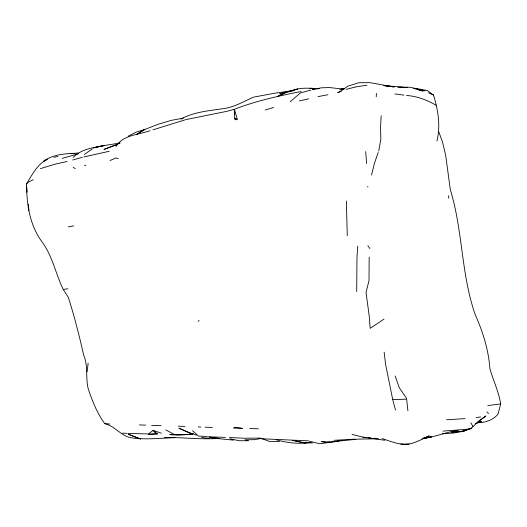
<?xml version="1.0" encoding="UTF-8"?>
<svg xmlns="http://www.w3.org/2000/svg" width="527" height="527" viewBox="0 0 527 527"><rect width="100%" height="100%" fill="white"/><g stroke="black" fill="none" stroke-linecap="round" stroke-linejoin="round"><path stroke-width="0.79" d="M356.7 291.543L356.963 257.558L357.741 246.175M109.708 424.024L104.748 423.629C97.1 413.254 92.33 401.001 88.246 388.854C85.341 377.701 88.444 365.725 83.602 354.987C79.959 338.439 75.756 321.984 70.928 305.726L68.378 297.472L63.51 289.87M369.177 257.09L369.019 280.555L366.041 292.366L369.243 316.259L370.165 328.347L383.985 319.158M26.627 186.789C26.831 205.919 30.289 226.057 42.002 241.814C52.562 256.129 55.631 273.796 63.247 289.494M376.238 96.731L376.416 93.417M381.179 115.808L380.52 127.521L380.843 139.154L378.735 151.032M87.166 371.746L88.128 363.228M436.949 140.946C440.75 125.913 438.082 109.603 433.464 95.005L427.219 90.512L409.077 87.212L397.826 87.205M371.555 175.05L374.486 163.106L378.182 152.494M438.925 132.099L442.66 142.593L445.658 155.234L450.335 189.72C462.93 230.628 461.046 274.521 475.341 314.975C483.002 332.03 488.562 350.086 489.919 368.781C493.285 380.566 498.792 391.713 500.65 403.932L498.101 414.031C493.279 419.986 485.176 422.806 477.6 422.68M26.752 187.5L26.864 192.157L26.403 183.943C32.081 174.938 37.476 163.851 47.582 159.167M26.403 183.943L29.057 181.729L33.339 179.667M115.973 146.466C123.252 134.721 138.423 134.912 150.083 130.67M198.165 321.417L199.074 320.449M290.206 101.751L300.416 92.917L310.864 90.13M471.27 427.983L463.991 431.205L451.145 432.153L462.074 431.382L470.914 428.596L476.401 423.306L485.848 415.968L478.74 421.047M73.148 157.421C81.329 148.904 93.378 147.725 104.313 145.571L101.171 146.242M84.399 154.424L92.232 148.996M128.199 136.183L136.513 131.967L144.892 129.438L157.843 124.385L171.17 120.373L183.436 118.147M477.014 422.496L479.814 421.172L477.567 422.16M46.35 159.991L43.53 161.315C52.502 154.615 64.083 153.713 74.913 153.357L70.71 153.601L78.246 152.995M110.011 160.518L116.131 157.929L118.265 158.765M341.344 91.151L337.721 92.647L340.001 91.672L347.78 86.244L358.768 82.732L369.954 82.647L394.084 86.968L383.992 85.578L407.285 87.561L400.191 87.291M119.352 143.397L103.964 149.431L116.276 144.984M422.753 438.372L429.321 435.895C421.343 439.222 413.576 444.439 404.624 444.353C396.798 444.07 389.473 440.901 382.095 438.596M468.207 429.116L462.074 431.382L463.991 431.205L453.194 433.049L442.43 433.774M40.355 168.653L55.269 164.114L67.113 161.493M475.433 423.708L481.533 421.646L479.142 422.035M290.482 91.402C299.527 86.803 309.54 88.483 319.21 88.543M292.037 90.861L297.498 89.063L279.692 93.799L289.698 91.658M185.945 119.603L226.689 111.368L234.251 109.326L234.706 118.68L235.345 119.781L237.229 119.168L234.429 109.267C255.905 100.914 278.546 96.006 301.075 91.494M338.696 440.743L335.956 441.619L326.72 442.337L321.213 441.593L329.803 442.37L339.092 440.882M273.704 107.475L265.206 109.978M185.267 119.794L152.968 129.833M72.667 160.004L82.324 157.336M182.573 118.529L181.011 118.99C193.817 112.007 208.679 110.782 222.868 108.694C234.001 107.403 243.527 101.54 253.573 97.139L273.111 93.477L292.933 90.552M78.273 153.798L62.166 158.39M346.226 89.359L355.672 86.948M83.892 156.934L109.234 151.282M299.422 100.888L308.73 98.819M344.559 88.648L339.908 89.669L342.873 89.05L329.527 87.568L321.398 87.811L312.491 89.557L314.092 89.478M422.153 438.853L431.653 436.784L422.891 438.457C434.973 437.133 446.125 432.068 458.082 430.263M53.952 157.336L57.904 156.479M99.603 146.578L93.332 147.916L100.137 146.17L120.248 142.982M500.65 403.932L487.798 405.559M470.914 428.596L467.66 429.222L442.95 431.106M318.025 96.612L327.932 94.735M292.037 90.973L293.592 90.677M68.187 226.867L73.806 225.872M261.287 438.477L254.357 439.67L244.989 439.788L248.533 440.737L239.278 440.743L230.049 438.833M340.653 440.618L342.221 440.355M63.28 289.455L67.871 288.75M355.969 86.889L366.825 85.236M329.856 441.896L326.72 442.337L329.803 442.37L319.593 443.721L309.336 441.178M332.208 441.567L333.775 441.343M476.039 417.509L480.69 416.982M337.089 441.244L358.044 439.136L378.524 438.754M311.088 442.469C299.382 444.103 287.485 443.135 276.174 439.729M174.944 437.687C160.847 438.135 146.559 439.795 132.521 437.99C121.421 436.771 115.406 426.231 104.985 423.741M211.801 438.569L216.353 438.2M157.586 433.813L148.785 434.268L157.586 433.813L153.028 430.368L148.528 433.938L128.028 433.438M334.006 440.322L355.158 439.116M465.031 418.609L446.573 419.775M306.635 442.423L302.524 442.608L292.498 440.341L305.739 442.99L302.524 442.608L312.57 443.003M384.163 352.161L385.553 364.197L392.72 399.624L406.64 399.15L407.905 410.81M209.529 438.754C194.568 438.958 179.661 437.351 164.707 437.456L168.66 437.482M216.893 438.168L219.199 438.583L210.306 438.754L201.439 437.331M218.698 438.345C211.979 437.95 205.451 435.822 198.574 436.185L192.52 430.717M175.451 434.617L169.773 434.623L178.198 435.216L186.65 434.591L180.32 434.617M400.731 444.063L409.038 444.083M279.587 441.606L269.956 441.58L260.305 438.075L244.073 438.227L229.344 437.535M182.889 434.551L174.371 434.479L165.821 429.894M161.124 425.678L151.624 425.394M249.666 428.537L258.395 428.787M205.141 427.206L212.44 427.423M139.424 424.933L145.696 425.137M318.789 88.734L309.942 88.286L314.698 88.826M198.218 426.956L200.853 427.054M292.413 440.137L308.526 440.849M178.363 426.178L184.898 426.435M400.145 87.298L402.47 87.39M225.49 437.417L209.193 436.791L215.352 437.891M292.011 440.124L261.254 438.734M196.373 435.098L187.645 432.173L178.949 428.161L191.433 433.563L192.915 433.635M122.462 433.128L127.033 433.378M219.199 438.583L215.543 438.372L233.665 440.131M310.877 88.325L317.972 88.819M343.821 89.168L341.549 89.004L343.683 89.247M191.433 433.563L193.001 433.701M352.069 434.406L362.951 437.166L366.97 437.535M368.577 437.687L370.995 437.904M374.21 438.2L375.817 438.345M362.951 437.166L384.875 440.269M394.888 93.925L403.972 95.156M383.992 85.578L388.03 86.145M406.548 95.466C417.338 96.224 427.509 100.15 436.738 105.644M234.706 118.68L237.229 119.168M425.045 90.815L413.82 88.543L416.106 88.707L423.128 91.072L417.687 89.669M161.387 433.187L153.028 430.368L156.479 433.899M428.543 92.851L433.464 95.005M84.524 165.162L85.855 165.781M73.253 167.355L75.275 168.66M486.843 411.883L488.582 413.478M367.846 245.773L369.895 248.533M406.64 398.425L399.268 387.688L395.158 375.988M470.894 422.779L472.91 426.541M392.72 399.624L395.507 410.072M234.251 109.326L234.752 114.148M235.174 118.173L235.345 119.781M367.787 186.314L367.853 187.085M365.712 151.545L366.588 163.495M28.498 204.186L28.86 210.576M448.622 195.688L448.734 198.284M346.358 201.011L347.267 235.714M140.854 131.704L136.783 134.339L144.892 129.438L140.854 131.704M283.052 93.806L277.841 96.388L286.392 92.258L283.052 93.806M235.391 427.377L233.665 428.023L242.466 428.346L235.391 427.377M187.375 434.439L185.188 434.663L192.849 433.958L187.375 434.439M140.518 439.017L128.476 434.314L140.518 439.017"/></g></svg>
